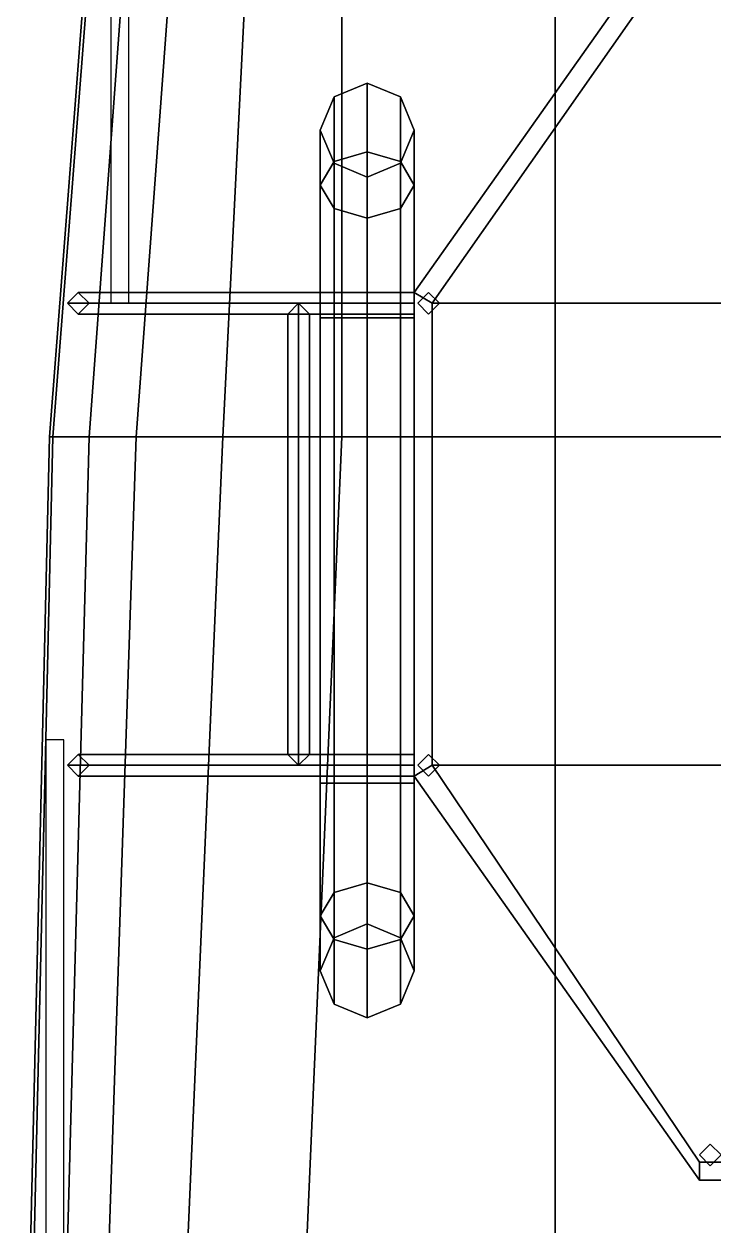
# Model space of a CAD drawing. Header units: millimetres. Extents: x -2.8 to 3, y -17.3 to 32.
# Drawn here: x -2.76 to -0.85, y 5.353 to 8.684 of the extents above; entities that cross this region are included whole.
import ezdxf

# ---------------------------------------------------------------- set-up
doc = ezdxf.new("R2010")
doc.units = ezdxf.units.MM
for name, color, linetype in [('boat', 1, 'Continuous'), ('railings', 6, 'Continuous'), ('superstructure', 3, 'Continuous')]:
    doc.layers.add(name, color=color, linetype=linetype)

msp = doc.modelspace()

# ---------------------------------------------------------------- linework, layer by layer
for points in [[(-2.46, 10.52, 1.5), (-2.45, 10.52, 1.05), (-2.68, 7.54, 1.18), (-2.69, 7.54, 1.56)], [(2.46, 10.52, 1.5), (-2.46, 10.52, 1.5), (-2.69, 7.54, 1.56), (2.69, 7.54, 1.56)], [(-2.45, 10.52, 1.05), (-2.36, 10.52, 0.44), (-2.58, 7.54, 0.44), (-2.68, 7.54, 1.18)], [(-2.36, 10.52, 0.44), (-2.23, 10.52), (-2.45, 7.54), (-2.58, 7.54, 0.44)], [(-2.23, 10.52), (-2.06, 10.52, -0.26), (-2.21, 7.54, -0.41), (-2.45, 7.54)], [(-2.06, 10.52, -0.26), (-1.88, 10.52, -0.33), (-1.88, 7.54, -0.66), (-2.21, 7.54, -0.41)], [(-1.88, 10.52, -0.33), (-1.29, 10.52, -0.57), (-1.29, 7.54, -0.91), (-1.88, 7.54, -0.66)], [(-1.29, 10.52, -0.57), (-0.35, 10.52, -0.85), (-0.35, 7.54, -1.16), (-1.29, 7.54, -0.91)], [(-2.69, 7.54, 1.56), (-2.68, 7.54, 1.18), (-2.75, 4.55, 1.18), (-2.76, 4.55, 1.62)], [(2.69, 7.54, 1.56), (-2.69, 7.54, 1.56), (-2.76, 4.55, 1.62), (2.76, 4.55, 1.62)], [(-2.68, 7.54, 1.18), (-2.58, 7.54, 0.44), (-2.66, 4.55, 0.44), (-2.75, 4.55, 1.18)], [(-2.58, 7.54, 0.44), (-2.45, 7.54), (-2.55, 4.55), (-2.66, 4.55, 0.44)], [(-2.45, 7.54), (-2.21, 7.54, -0.41), (-2.34, 4.55, -0.47), (-2.55, 4.55)], [(-2.21, 7.54, -0.41), (-1.88, 7.54, -0.66), (-2.01, 4.55, -0.78), (-2.34, 4.55, -0.47)], [(-1.88, 7.54, -0.66), (-1.29, 7.54, -0.91), (-1.29, 4.55, -1.1), (-2.01, 4.55, -0.78)], [(-1.29, 7.54, -0.91), (-0.35, 7.54, -1.16), (-0.35, 4.55, -1.36), (-1.29, 4.55, -1.1)]]:
    msp.add_3dface(points)
at = {"layer": 'boat'}
for points in [[(-1.81, 8.3296, 2.8904), (-1.9019, 8.3027, 2.9173), (-1.9019, 8.4819, 3.35), (-1.81, 8.52, 3.35)], [(-1.81, 8.52, 3.35), (-1.9019, 8.4819, 3.35), (-1.9019, 8.3027, 3.7827), (-1.81, 8.3296, 3.8096)], [(-1.7181, 8.3027, 2.9173), (-1.81, 8.3296, 2.8904), (-1.81, 8.52, 3.35), (-1.7181, 8.4819, 3.35)], [(-1.7181, 8.4819, 3.35), (-1.81, 8.52, 3.35), (-1.81, 8.3296, 3.8096), (-1.7181, 8.3027, 3.7827)], [(-1.9019, 8.3027, 2.9173), (-1.94, 8.2377, 2.9823), (-1.94, 8.39, 3.35), (-1.9019, 8.4819, 3.35)], [(-1.9019, 8.4819, 3.35), (-1.94, 8.39, 3.35), (-1.94, 8.2377, 3.7177), (-1.9019, 8.3027, 3.7827)], [(-1.68, 8.2377, 2.9823), (-1.7181, 8.3027, 2.9173), (-1.7181, 8.4819, 3.35), (-1.68, 8.39, 3.35)], [(-1.68, 8.39, 3.35), (-1.7181, 8.4819, 3.35), (-1.7181, 8.3027, 3.7827), (-1.68, 8.2377, 3.7177)], [(-1.94, 8.2377, 2.9823), (-1.9019, 8.1727, 3.0473), (-1.9019, 8.2981, 3.35), (-1.94, 8.39, 3.35)], [(-1.94, 8.39, 3.35), (-1.9019, 8.2981, 3.35), (-1.9019, 8.1727, 3.6527), (-1.94, 8.2377, 3.7177)], [(-1.7181, 8.1727, 3.0473), (-1.68, 8.2377, 2.9823), (-1.68, 8.39, 3.35), (-1.7181, 8.2981, 3.35)], [(-1.7181, 8.2981, 3.35), (-1.68, 8.39, 3.35), (-1.68, 8.2377, 3.7177), (-1.7181, 8.1727, 3.6527)], [(-1.81, 7.87, 2.7), (-1.9019, 7.87, 2.7381), (-1.9019, 8.3027, 2.9173), (-1.81, 8.3296, 2.8904)], [(-1.81, 8.3296, 3.8096), (-1.9019, 8.3027, 3.7827), (-1.9019, 7.87, 3.9619), (-1.81, 7.87, 4)], [(-1.7181, 7.87, 2.7381), (-1.81, 7.87, 2.7), (-1.81, 8.3296, 2.8904), (-1.7181, 8.3027, 2.9173)], [(-1.7181, 8.3027, 3.7827), (-1.81, 8.3296, 3.8096), (-1.81, 7.87, 4), (-1.7181, 7.87, 3.9619)], [(-1.9019, 7.87, 2.7381), (-1.94, 7.87, 2.83), (-1.94, 8.2377, 2.9823), (-1.9019, 8.3027, 2.9173)], [(-1.9019, 8.3027, 3.7827), (-1.94, 8.2377, 3.7177), (-1.94, 7.87, 3.87), (-1.9019, 7.87, 3.9619)], [(-1.9019, 8.1727, 3.0473), (-1.81, 8.1458, 3.0742), (-1.81, 8.26, 3.35), (-1.9019, 8.2981, 3.35)], [(-1.9019, 8.2981, 3.35), (-1.81, 8.26, 3.35), (-1.81, 8.1458, 3.6258), (-1.9019, 8.1727, 3.6527)], [(-1.81, 8.1458, 3.0742), (-1.7181, 8.1727, 3.0473), (-1.7181, 8.2981, 3.35), (-1.81, 8.26, 3.35)], [(-1.81, 8.26, 3.35), (-1.7181, 8.2981, 3.35), (-1.7181, 8.1727, 3.6527), (-1.81, 8.1458, 3.6258)], [(-1.68, 7.87, 2.83), (-1.7181, 7.87, 2.7381), (-1.7181, 8.3027, 2.9173), (-1.68, 8.2377, 2.9823)], [(-1.68, 8.2377, 3.7177), (-1.7181, 8.3027, 3.7827), (-1.7181, 7.87, 3.9619), (-1.68, 7.87, 3.87)], [(-1.7181, 8.2981, 3.35), (-1.7181, 8.2981, 3.35), (-1.7181, 8.1727, 3.0473), (-1.7181, 8.1727, 3.6527)], [(-1.94, 7.87, 2.83), (-1.9019, 7.87, 2.9219), (-1.9019, 8.1727, 3.0473), (-1.94, 8.2377, 2.9823)], [(-1.94, 8.2377, 3.7177), (-1.9019, 8.1727, 3.6527), (-1.9019, 7.87, 3.7781), (-1.94, 7.87, 3.87)], [(-1.7181, 7.87, 2.9219), (-1.68, 7.87, 2.83), (-1.68, 8.2377, 2.9823), (-1.7181, 8.1727, 3.0473)], [(-1.7181, 8.1727, 3.6527), (-1.68, 8.2377, 3.7177), (-1.68, 7.87, 3.87), (-1.7181, 7.87, 3.7781)], [(-1.9019, 7.87, 2.9219), (-1.81, 7.87, 2.96), (-1.81, 8.1458, 3.0742), (-1.9019, 8.1727, 3.0473)], [(-1.9019, 8.1727, 3.6527), (-1.81, 8.1458, 3.6258), (-1.81, 7.87, 3.74), (-1.9019, 7.87, 3.7781)], [(-1.81, 7.87, 2.96), (-1.7181, 7.87, 2.9219), (-1.7181, 8.1727, 3.0473), (-1.81, 8.1458, 3.0742)], [(-1.81, 8.1458, 3.6258), (-1.7181, 8.1727, 3.6527), (-1.7181, 7.87, 3.7781), (-1.81, 7.87, 3.74)], [(-1.7181, 8.1727, 3.6527), (-1.7181, 8.1727, 3.0473), (-1.7181, 7.87, 2.9219), (-1.7181, 7.87, 3.7781)], [(-1.94, 7.87, 2.83), (-1.9019, 7.87, 2.7381), (-1.9019, 6.58, 2.7381), (-1.94, 6.58, 2.83)], [(-1.9019, 7.87, 2.9219), (-1.94, 7.87, 2.83), (-1.94, 6.58, 2.83), (-1.9019, 6.58, 2.9219)], [(-1.9019, 7.87, 3.9619), (-1.94, 7.87, 3.87), (-1.94, 6.58, 3.87), (-1.9019, 6.58, 3.9619)], [(-1.94, 7.87, 3.87), (-1.9019, 7.87, 3.7781), (-1.9019, 6.58, 3.7781), (-1.94, 6.58, 3.87)], [(-1.9019, 7.87, 2.7381), (-1.81, 7.87, 2.7), (-1.81, 6.58, 2.7), (-1.9019, 6.58, 2.7381)], [(-1.81, 7.87, 2.96), (-1.9019, 7.87, 2.9219), (-1.9019, 6.58, 2.9219), (-1.81, 6.58, 2.96)], [(-1.81, 7.87, 4), (-1.9019, 7.87, 3.9619), (-1.9019, 6.58, 3.9619), (-1.81, 6.58, 4)], [(-1.9019, 7.87, 3.7781), (-1.81, 7.87, 3.74), (-1.81, 6.58, 3.74), (-1.9019, 6.58, 3.7781)], [(-1.81, 7.87, 2.7), (-1.7181, 7.87, 2.7381), (-1.7181, 6.58, 2.7381), (-1.81, 6.58, 2.7)], [(-1.7181, 7.87, 2.9219), (-1.81, 7.87, 2.96), (-1.81, 6.58, 2.96), (-1.7181, 6.58, 2.9219)], [(-1.7181, 7.87, 3.9619), (-1.81, 7.87, 4), (-1.81, 6.58, 4), (-1.7181, 6.58, 3.9619)], [(-1.81, 7.87, 3.74), (-1.7181, 7.87, 3.7781), (-1.7181, 6.58, 3.7781), (-1.81, 6.58, 3.74)], [(-1.7181, 7.87, 3.7781), (-1.7181, 7.87, 2.9219), (-1.7181, 6.58, 2.9219), (-1.7181, 6.58, 3.7781)], [(-1.68, 7.87, 2.83), (-1.7181, 7.87, 2.9219), (-1.7181, 6.58, 2.9219), (-1.68, 6.58, 2.83)], [(-1.7181, 7.87, 2.7381), (-1.68, 7.87, 2.83), (-1.68, 6.58, 2.83), (-1.7181, 6.58, 2.7381)], [(-1.7181, 7.87, 3.7781), (-1.68, 7.87, 3.87), (-1.68, 6.58, 3.87), (-1.7181, 6.58, 3.7781)], [(-1.68, 7.87, 3.87), (-1.7181, 7.87, 3.9619), (-1.7181, 6.58, 3.9619), (-1.68, 6.58, 3.87)], [(-1.9019, 6.1473, 2.9173), (-1.94, 6.2123, 2.9823), (-1.94, 6.58, 2.83), (-1.9019, 6.58, 2.7381)], [(-1.94, 6.2123, 2.9823), (-1.9019, 6.2773, 3.0473), (-1.9019, 6.58, 2.9219), (-1.94, 6.58, 2.83)], [(-1.9019, 6.58, 3.9619), (-1.94, 6.58, 3.87), (-1.94, 6.2123, 3.7177), (-1.9019, 6.1473, 3.7827)], [(-1.94, 6.58, 3.87), (-1.9019, 6.58, 3.7781), (-1.9019, 6.2773, 3.6527), (-1.94, 6.2123, 3.7177)], [(-1.81, 6.1204, 2.8904), (-1.9019, 6.1473, 2.9173), (-1.9019, 6.58, 2.7381), (-1.81, 6.58, 2.7)], [(-1.9019, 6.2773, 3.0473), (-1.81, 6.3042, 3.0742), (-1.81, 6.58, 2.96), (-1.9019, 6.58, 2.9219)], [(-1.81, 6.58, 4), (-1.9019, 6.58, 3.9619), (-1.9019, 6.1473, 3.7827), (-1.81, 6.1204, 3.8096)], [(-1.9019, 6.58, 3.7781), (-1.81, 6.58, 3.74), (-1.81, 6.3042, 3.6258), (-1.9019, 6.2773, 3.6527)], [(-1.7181, 6.1473, 2.9173), (-1.81, 6.1204, 2.8904), (-1.81, 6.58, 2.7), (-1.7181, 6.58, 2.7381)], [(-1.81, 6.3042, 3.0742), (-1.7181, 6.2773, 3.0473), (-1.7181, 6.58, 2.9219), (-1.81, 6.58, 2.96)], [(-1.7181, 6.58, 3.9619), (-1.81, 6.58, 4), (-1.81, 6.1204, 3.8096), (-1.7181, 6.1473, 3.7827)], [(-1.81, 6.58, 3.74), (-1.7181, 6.58, 3.7781), (-1.7181, 6.2773, 3.6527), (-1.81, 6.3042, 3.6258)], [(-1.7181, 6.58, 3.7781), (-1.7181, 6.58, 2.9219), (-1.7181, 6.2773, 3.0473), (-1.7181, 6.2773, 3.6527)], [(-1.7181, 6.2773, 3.0473), (-1.68, 6.2123, 2.9823), (-1.68, 6.58, 2.83), (-1.7181, 6.58, 2.9219)], [(-1.68, 6.2123, 2.9823), (-1.7181, 6.1473, 2.9173), (-1.7181, 6.58, 2.7381), (-1.68, 6.58, 2.83)], [(-1.7181, 6.58, 3.7781), (-1.68, 6.58, 3.87), (-1.68, 6.2123, 3.7177), (-1.7181, 6.2773, 3.6527)], [(-1.68, 6.58, 3.87), (-1.7181, 6.58, 3.9619), (-1.7181, 6.1473, 3.7827), (-1.68, 6.2123, 3.7177)], [(-1.9019, 6.1519, 3.35), (-1.81, 6.19, 3.35), (-1.81, 6.3042, 3.0742), (-1.9019, 6.2773, 3.0473)], [(-1.9019, 6.2773, 3.6527), (-1.81, 6.3042, 3.6258), (-1.81, 6.19, 3.35), (-1.9019, 6.1519, 3.35)], [(-1.81, 6.19, 3.35), (-1.7181, 6.1519, 3.35), (-1.7181, 6.2773, 3.0473), (-1.81, 6.3042, 3.0742)], [(-1.81, 6.3042, 3.6258), (-1.7181, 6.2773, 3.6527), (-1.7181, 6.1519, 3.35), (-1.81, 6.19, 3.35)], [(-1.94, 6.06, 3.35), (-1.9019, 6.1519, 3.35), (-1.9019, 6.2773, 3.0473), (-1.94, 6.2123, 2.9823)], [(-1.94, 6.2123, 3.7177), (-1.9019, 6.2773, 3.6527), (-1.9019, 6.1519, 3.35), (-1.94, 6.06, 3.35)], [(-1.7181, 6.1519, 3.35), (-1.68, 6.06, 3.35), (-1.68, 6.2123, 2.9823), (-1.7181, 6.2773, 3.0473)], [(-1.7181, 6.2773, 3.6527), (-1.7181, 6.2773, 3.0473), (-1.7181, 6.1519, 3.35)], [(-1.7181, 6.2773, 3.6527), (-1.68, 6.2123, 3.7177), (-1.68, 6.06, 3.35), (-1.7181, 6.1519, 3.35)], [(-1.9019, 5.9681, 3.35), (-1.94, 6.06, 3.35), (-1.94, 6.2123, 2.9823), (-1.9019, 6.1473, 2.9173)], [(-1.9019, 6.1473, 3.7827), (-1.94, 6.2123, 3.7177), (-1.94, 6.06, 3.35), (-1.9019, 5.9681, 3.35)], [(-1.68, 6.06, 3.35), (-1.7181, 5.9681, 3.35), (-1.7181, 6.1473, 2.9173), (-1.68, 6.2123, 2.9823)], [(-1.68, 6.2123, 3.7177), (-1.7181, 6.1473, 3.7827), (-1.7181, 5.9681, 3.35), (-1.68, 6.06, 3.35)], [(-1.81, 5.93, 3.35), (-1.9019, 5.9681, 3.35), (-1.9019, 6.1473, 2.9173), (-1.81, 6.1204, 2.8904)], [(-1.81, 6.1204, 3.8096), (-1.9019, 6.1473, 3.7827), (-1.9019, 5.9681, 3.35), (-1.81, 5.93, 3.35)], [(-1.7181, 5.9681, 3.35), (-1.81, 5.93, 3.35), (-1.81, 6.1204, 2.8904), (-1.7181, 6.1473, 2.9173)], [(-1.7181, 6.1473, 3.7827), (-1.81, 6.1204, 3.8096), (-1.81, 5.93, 3.35), (-1.7181, 5.9681, 3.35)]]:
    msp.add_3dface(points, dxfattribs=at)
at = {"layer": 'railings'}
for points in [[(-2.52, 7.91, 2.62), (-2.47, 7.91, 2.62), (-2.47, 9.46, 2.55), (-2.52, 9.46, 2.55)], [(-2.52, 7.91, 2.1), (-2.47, 7.91, 2.1), (-2.47, 9.46, 2.03), (-2.52, 9.46, 2.03)], [(-2.7, 5.2, 2.63), (-2.65, 5.2, 2.63), (-2.65, 6.7, 2.63), (-2.7, 6.7, 2.63)], [(-2.7, 5.2, 2.11), (-2.65, 5.2, 2.11), (-2.65, 6.7, 2.11), (-2.7, 6.7, 2.11)]]:
    msp.add_3dface(points, dxfattribs=at)
at = {"layer": 'superstructure'}
for points in [[(-0.89, 9.06, 2.74), (-0.89, 9.06, 2.62), (-1.68, 7.94, 2.62), (-1.68, 7.94, 2.74)], [(1.63, 7.91, 2.74), (0.86, 9.01, 2.74), (-0.86, 9.01, 2.74), (-1.63, 7.91, 2.74)], [(-2.64, 7.91, 2.7), (-2.61, 7.94, 2.67), (-2.61, 7.94, 1.55), (-2.64, 7.91, 1.55)], [(-1.68, 7.91, 2.7), (-1.68, 7.94, 2.67), (-2.61, 7.94, 2.67), (-2.64, 7.91, 2.7)], [(-2.61, 7.94, 2.67), (-2.58, 7.91, 2.64), (-2.58, 7.91, 1.55), (-2.61, 7.94, 1.55)], [(-1.68, 7.94, 2.67), (-1.68, 7.91, 2.64), (-2.58, 7.91, 2.64), (-2.61, 7.94, 2.67)], [(-1.68, 7.94, 2.62), (-1.68, 6.6, 2.62), (-1.68, 6.6, 2.74), (-1.68, 7.94, 2.74)], [(-1.64, 7.94, 1.55), (-1.67, 7.91, 1.55), (-1.67, 7.91, 2.62), (-1.64, 7.94, 2.62)], [(-1.61, 7.91, 1.55), (-1.64, 7.94, 1.55), (-1.64, 7.94, 2.62), (-1.61, 7.91, 2.62)], [(-2.61, 7.88, 2.67), (-2.64, 7.91, 2.7), (-2.64, 7.91, 1.55), (-2.61, 7.88, 1.55)], [(-1.68, 7.88, 2.67), (-1.68, 7.91, 2.7), (-2.64, 7.91, 2.7), (-2.61, 7.88, 2.67)], [(-2.58, 7.91, 2.64), (-2.61, 7.88, 2.67), (-2.61, 7.88, 1.55), (-2.58, 7.91, 1.55)], [(-1.68, 7.91, 2.64), (-1.68, 7.88, 2.67), (-2.61, 7.88, 2.67), (-2.58, 7.91, 2.64)], [(-2, 7.91, 2.7), (-2.03, 7.88, 2.67), (-2.03, 6.66, 2.67), (-2, 6.63, 2.7)], [(-2.03, 7.88, 2.67), (-2, 7.91, 2.64), (-2, 6.63, 2.64), (-2.03, 6.66, 2.67)], [(-1.97, 7.88, 2.67), (-2, 7.91, 2.7), (-2, 6.63, 2.7), (-1.97, 6.66, 2.67)], [(-2, 7.91, 2.64), (-1.97, 7.88, 2.67), (-1.97, 6.66, 2.67), (-2, 6.63, 2.64)], [(-1.67, 7.91, 1.55), (-1.64, 7.88, 1.55), (-1.64, 7.88, 2.62), (-1.67, 7.91, 2.62)], [(-1.64, 7.88, 1.55), (-1.61, 7.91, 1.55), (-1.61, 7.91, 2.62), (-1.64, 7.88, 2.62)], [(-1.63, 7.91, 2.74), (-1.63, 6.63, 2.74), (1.63, 6.63, 2.74), (1.63, 7.91, 2.74)], [(-2.64, 6.63, 2.7), (-2.61, 6.66, 2.67), (-2.61, 6.66, 1.57), (-2.64, 6.63, 1.57)], [(-1.68, 6.63, 2.7), (-1.68, 6.66, 2.67), (-2.61, 6.66, 2.67), (-2.64, 6.63, 2.7)], [(-2.61, 6.6, 2.67), (-2.64, 6.63, 2.7), (-2.64, 6.63, 1.57), (-2.61, 6.6, 1.57)], [(-1.68, 6.6, 2.67), (-1.68, 6.63, 2.7), (-2.64, 6.63, 2.7), (-2.61, 6.6, 2.67)], [(-2.61, 6.66, 2.67), (-2.58, 6.63, 2.64), (-2.58, 6.63, 1.57), (-2.61, 6.66, 1.57)], [(-1.68, 6.66, 2.67), (-1.68, 6.63, 2.64), (-2.58, 6.63, 2.64), (-2.61, 6.66, 2.67)], [(-2.58, 6.63, 2.64), (-2.61, 6.6, 2.67), (-2.61, 6.6, 1.57), (-2.58, 6.63, 1.57)], [(-1.68, 6.63, 2.64), (-1.68, 6.6, 2.67), (-2.61, 6.6, 2.67), (-2.58, 6.63, 2.64)], [(-1.64, 6.66, 1.58), (-1.67, 6.63, 1.58), (-1.67, 6.63, 2.62), (-1.64, 6.66, 2.62)], [(-1.67, 6.63, 1.58), (-1.64, 6.6, 1.58), (-1.64, 6.6, 2.62), (-1.67, 6.63, 2.62)], [(-1.61, 6.63, 1.58), (-1.64, 6.66, 1.58), (-1.64, 6.66, 2.62), (-1.61, 6.63, 2.62)], [(-1.64, 6.6, 1.58), (-1.61, 6.63, 1.58), (-1.61, 6.63, 2.62), (-1.64, 6.6, 2.62)], [(-1.63, 6.63, 2.74), (-0.89, 5.53, 2.74), (0.89, 5.53, 2.74), (1.63, 6.63, 2.74)], [(-1.68, 6.6, 2.62), (-0.89, 5.48, 2.62), (-0.89, 5.48, 2.74), (-1.68, 6.6, 2.74)], [(-0.86, 5.58, 1.6), (-0.89, 5.55, 1.6), (-0.89, 5.55, 2.62), (-0.86, 5.58, 2.62)], [(-0.83, 5.55, 1.6), (-0.86, 5.58, 1.6), (-0.86, 5.58, 2.62), (-0.83, 5.55, 2.62)], [(-0.89, 5.55, 1.6), (-0.86, 5.52, 1.6), (-0.86, 5.52, 2.62), (-0.89, 5.55, 2.62)], [(-0.89, 5.53, 2.74), (-0.89, 5.48, 2.74), (0.89, 5.48, 2.74), (0.89, 5.53, 2.74)], [(-0.86, 5.52, 1.6), (-0.83, 5.55, 1.6), (-0.83, 5.55, 2.62), (-0.86, 5.52, 2.62)], [(-0.89, 5.48, 2.74), (-0.89, 5.48, 2.62), (0.89, 5.48, 2.62), (0.89, 5.48, 2.74)]]:
    msp.add_3dface(points, dxfattribs=at)
at = {"layer": 'superstructure', "color": 2}
for points in [[(-0.89, 9.06, 3.93), (-0.89, 9.06, 2.74), (-1.68, 7.94, 2.74), (-1.68, 7.94, 3.93)], [(-1.68, 7.94, 3.93), (-1.63, 7.91, 3.93), (-0.86, 9.01, 3.93), (-0.89, 9.06, 3.93)], [(-1.63, 7.91, 3.93), (-1.63, 7.91, 2.74), (-0.86, 9.01, 2.74), (-0.86, 9.01, 3.93)], [(-1.68, 7.94, 3.93), (-1.68, 7.94, 2.74), (-1.68, 6.6, 2.74), (-1.68, 6.6, 3.93)], [(-1.68, 6.6, 3.93), (-1.63, 6.63, 3.93), (-1.63, 7.91, 3.93), (-1.68, 7.94, 3.93)], [(-1.63, 6.63, 3.93), (-1.63, 6.63, 2.74), (-1.63, 7.91, 2.74), (-1.63, 7.91, 3.93)], [(-0.89, 5.48, 3.93), (-0.89, 5.53, 3.93), (-1.63, 6.63, 3.93), (-1.68, 6.6, 3.93)], [(-0.89, 5.53, 3.93), (-0.89, 5.53, 2.74), (-1.63, 6.63, 2.74), (-1.63, 6.63, 3.93)], [(-1.68, 6.6, 3.93), (-1.68, 6.6, 2.74), (-0.89, 5.48, 2.74), (-0.89, 5.48, 3.93)], [(-0.89, 5.48, 2.74), (-0.89, 5.53, 2.74), (-0.89, 5.53, 3.93), (-0.89, 5.48, 3.93)]]:
    msp.add_3dface(points, dxfattribs=at)

doc.saveas('drawing.dxf')
